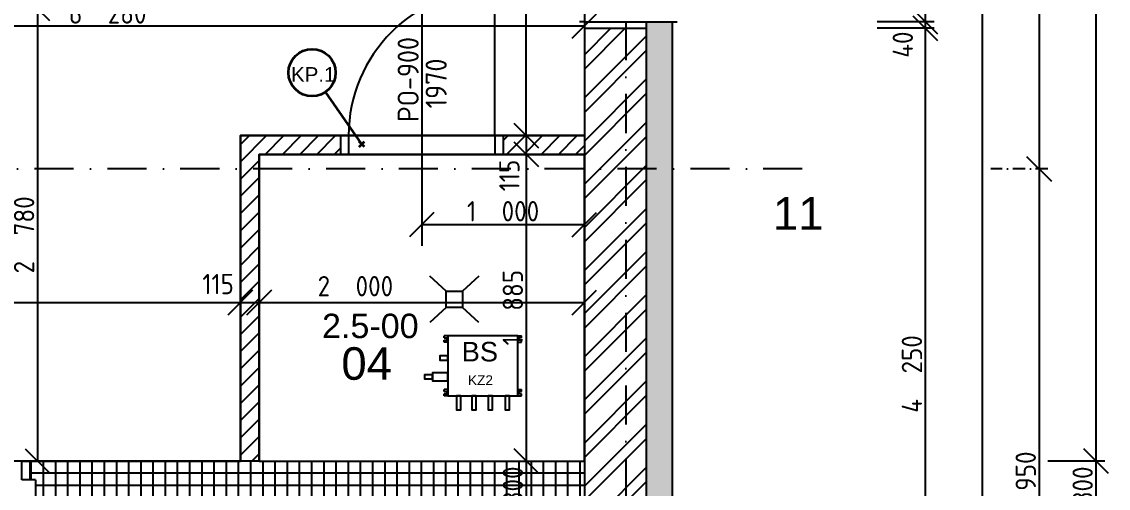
# Model space of a CAD drawing. Extents: x 4511820 to 5180432, y -1526536 to -944957.
# Drawn here: x 5152442 to 5159124, y -1206062 to -1203194 of the extents above; entities that cross this region are included whole.
import ezdxf

# ---------------------------------------------------------------- set-up
doc = ezdxf.new("R2010")
doc.units = 0
doc.header["$MEASUREMENT"] = 0
doc.linetypes.add('BODKOCIARKOVANA_3', pattern=[5.6, 3, -1.3, 0, -1.3])
doc.layers.get('0').update_dxf_attribs({"linetype": 'CONTINUOUS'})
doc.layers.get('Defpoints').update_dxf_attribs({"color": 61, "linetype": 'CONTINUOUS'})
for name, color, linetype in [('DVERE', 45, 'CONTINUOUS'), ('KÓTY', 4, 'CONTINUOUS'), ('MÚRY', 1, 'CONTINUOUS'), ('osi', 253, 'CONTINUOUS'), ('Plochy', 41, 'CONTINUOUS'), ('POPIS', 7, 'CONTINUOUS'), ('TENKÁ', 7, 'CONTINUOUS'), ('tzb', 153, 'CONTINUOUS'), ('ZZ-chladenie', 133, 'CONTINUOUS'), ('ŠRAFY', 82, 'CONTINUOUS')]:
    doc.layers.add(name, color=color, linetype=linetype)
doc.layers.add('preklady', color=74, linetype='CONTINUOUS', lineweight=35)
doc.styles.add('ARIAL', font='arial.ttf')
doc.styles.add('styl1', font='arial.ttf')
doc.styles.add('STYLE1', font='isocp.shx')
doc.dimstyles.new('STANDARD-50', dxfattribs={"dimtxt": 125, "dimasz": 150, "dimexe": 10, "dimexo": 200, "dimgap": 20, "dimtad": 1, "dimdsep": 46, "dimlunit": 6, "dimtxsty": 'STYLE1', "dimblk1": 'OBLIQUE', "dimblk2": 'OBLIQUE', "dimsah": 1, "dimcen": 2.5, "dimse1": 1, "dimse2": 1, "dimadec": 0, "dimazin": 0, "dimtfac": 1, "dimtmove": 1, "dimatfit": 3, "dimldrblk": 'OBLIQUE', "dimfxl": 1, "dimtolj": 1, "dimtzin": 0, "dimarcsym": 0})
pattern_1 = [(45, (515270.5, 214751.965), (-53.0330086, 53.0330086), [])]

# ---------------------------------------------------------------- blocks, each defined once
blk = doc.blocks.new('_OBLIQUE')
at = {"color": 0, "linetype": 'ByBlock'}
blk.add_line((-0.5, -0.5), (0.5, 0.5), dxfattribs=at)
blk = doc.blocks.new('*D13664')
at = {"layer": 'Defpoints', "color": 0}
for p in [(5156282.5, -1199234.2), (5156282.5, -1225624.2), (5158349, -1225624.2)]:
    blk.add_point(p, dxfattribs=at)
at = {"layer": 'KÓTY', "color": 0, "lineweight": -2}
blk.add_line((5158349, -1199234.2), (5158349, -1225624.2), dxfattribs=at)
at = {"layer": 'KÓTY', "color": 0, "linetype": 'ByBlock', "lineweight": -2, "xscale": 150, "yscale": 150, "zscale": 150}
for p, rotation in [((5158349, -1199234.2), 90), ((5158349, -1225624.2), 270)]:
    blk.add_blockref('_OBLIQUE', p, dxfattribs=dict(at, rotation=rotation))
at = {"layer": 'KÓTY', "color": 0, "insert": (5158266.5, -1212429.2), "char_height": 125, "attachment_point": 5, "rotation": 90, "style": 'STYLE1'}
blk.add_mtext('\\A1;26ﾠ390', dxfattribs=at)
blk = doc.blocks.new('*D13666')
at = {"layer": 'Defpoints', "color": 0}
for p in [(5156157.5, -1199359.2), (5156157.5, -1204099.2), (5158699, -1204099.2)]:
    blk.add_point(p, dxfattribs=at)
at = {"layer": 'KÓTY', "color": 0, "lineweight": -2}
blk.add_line((5158699, -1199359.2), (5158699, -1204099.2), dxfattribs=at)
at = {"layer": 'KÓTY', "color": 0, "linetype": 'ByBlock', "lineweight": -2, "xscale": 150, "yscale": 150, "zscale": 150}
for p, rotation in [((5158699, -1199359.2), 90), ((5158699, -1204099.2), 270)]:
    blk.add_blockref('_OBLIQUE', p, dxfattribs=dict(at, rotation=rotation))
at = {"layer": 'KÓTY', "color": 0, "insert": (5158616.5, -1201729.2), "char_height": 125, "attachment_point": 5, "rotation": 90, "style": 'STYLE1'}
blk.add_mtext('\\A1;4ﾠ740', dxfattribs=at)
blk = doc.blocks.new('*D13667')
at = {"layer": 'Defpoints', "color": 0}
for p in [(5156157.5, -1204099.2), (5156157.5, -1208049.2), (5158699, -1208049.2)]:
    blk.add_point(p, dxfattribs=at)
at = {"layer": 'KÓTY', "color": 0, "lineweight": -2}
blk.add_line((5158699, -1204099.2), (5158699, -1208049.2), dxfattribs=at)
at = {"layer": 'KÓTY', "color": 0, "linetype": 'ByBlock', "lineweight": -2, "xscale": 150, "yscale": 150, "zscale": 150}
for p, rotation in [((5158699, -1204099.2), 90), ((5158699, -1208049.2), 270)]:
    blk.add_blockref('_OBLIQUE', p, dxfattribs=dict(at, rotation=rotation))
at = {"layer": 'KÓTY', "color": 0, "insert": (5158616.5, -1206074.2), "char_height": 125, "attachment_point": 5, "rotation": 90, "style": 'STYLE1'}
blk.add_mtext('\\A1;3ﾠ950', dxfattribs=at)
blk = doc.blocks.new('*D13674')
at = {"layer": 'Defpoints', "color": 0}
for p in [(5156282.5, -1201774.2), (5156282.5, -1203194.2), (5157999, -1203194.2)]:
    blk.add_point(p, dxfattribs=at)
at = {"layer": 'KÓTY', "color": 0, "lineweight": -2}
blk.add_line((5157999, -1201774.2), (5157999, -1203194.2), dxfattribs=at)
at = {"layer": 'KÓTY', "color": 0, "linetype": 'ByBlock', "lineweight": -2, "xscale": 150, "yscale": 150, "zscale": 150}
for p, rotation in [((5157999, -1201774.2), 90), ((5157999, -1203194.2), 270)]:
    blk.add_blockref('_OBLIQUE', p, dxfattribs=dict(at, rotation=rotation))
at = {"layer": 'KÓTY', "color": 0, "insert": (5157916.5, -1202484.2), "char_height": 125, "attachment_point": 5, "rotation": 90, "style": 'STYLE1'}
blk.add_mtext('\\A1;1ﾠ420', dxfattribs=at)
blk = doc.blocks.new('*D13675')
at = {"layer": 'Defpoints', "color": 0}
for p in [(5156282.5, -1203194.2), (5156282.5, -1203234.2), (5157999, -1203234.2)]:
    blk.add_point(p, dxfattribs=at)
at = {"layer": 'KÓTY', "color": 0, "lineweight": -2}
blk.add_line((5157999, -1203194.2), (5157999, -1203234.2), dxfattribs=at)
at = {"layer": 'KÓTY', "color": 0, "linetype": 'ByBlock', "lineweight": -2, "xscale": 150, "yscale": 150, "zscale": 150}
for p, rotation in [((5157999, -1203194.2), 90), ((5157999, -1203234.2), 270)]:
    blk.add_blockref('_OBLIQUE', p, dxfattribs=dict(at, rotation=rotation))
at = {"layer": 'KÓTY', "color": 0, "insert": (5157860.5, -1203335), "char_height": 125, "attachment_point": 5, "rotation": 90, "style": 'STYLE1'}
blk.add_mtext('\\A1;40', dxfattribs=at)
blk = doc.blocks.new('*D13676')
at = {"layer": 'Defpoints', "color": 0}
for p in [(5156282.5, -1203234.2), (5156282.5, -1207484.2), (5157999, -1207484.2)]:
    blk.add_point(p, dxfattribs=at)
at = {"layer": 'KÓTY', "color": 0, "lineweight": -2}
blk.add_line((5157999, -1203234.2), (5157999, -1207484.2), dxfattribs=at)
at = {"layer": 'KÓTY', "color": 0, "linetype": 'ByBlock', "lineweight": -2, "xscale": 150, "yscale": 150, "zscale": 150}
for p, rotation in [((5157999, -1203234.2), 90), ((5157999, -1207484.2), 270)]:
    blk.add_blockref('_OBLIQUE', p, dxfattribs=dict(at, rotation=rotation))
at = {"layer": 'KÓTY', "color": 0, "insert": (5157916.5, -1205359.2), "char_height": 125, "attachment_point": 5, "rotation": 90, "style": 'STYLE1'}
blk.add_mtext('\\A1;4ﾠ250', dxfattribs=at)
blk = doc.blocks.new('*D13712')
at = {"layer": 'Defpoints', "color": 0}
for p in [(5155902.5, -1205894.2), (5159049, -1205894.2), (5155902.5, -1206194.2)]:
    blk.add_point(p, dxfattribs=at)
at = {"layer": 'KÓTY', "color": 0, "lineweight": -2}
blk.add_line((5159049, -1206194.2), (5159049, -1205894.2), dxfattribs=at)
at = {"layer": 'KÓTY', "color": 0, "linetype": 'ByBlock', "lineweight": -2, "xscale": 150, "yscale": 150, "zscale": 150}
for p, rotation in [((5159049, -1205894.2), 90), ((5159049, -1206194.2), 270)]:
    blk.add_blockref('_OBLIQUE', p, dxfattribs=dict(at, rotation=rotation))
at = {"layer": 'KÓTY', "color": 0, "insert": (5158966.5, -1206044.2), "char_height": 125, "attachment_point": 5, "rotation": 90, "style": 'STYLE1'}
blk.add_mtext('\\A1;300', dxfattribs=at)
blk = doc.blocks.new('*D13713')
at = {"layer": 'Defpoints', "color": 0}
for p in [(5155902.5, -1199614.2), (5159049, -1199614.2), (5155902.5, -1205894.2)]:
    blk.add_point(p, dxfattribs=at)
at = {"layer": 'KÓTY', "color": 0, "lineweight": -2}
blk.add_line((5159049, -1205894.2), (5159049, -1199614.2), dxfattribs=at)
at = {"layer": 'KÓTY', "color": 0, "linetype": 'ByBlock', "lineweight": -2, "xscale": 150, "yscale": 150, "zscale": 150}
for p, rotation in [((5159049, -1199614.2), 90), ((5159049, -1205894.2), 270)]:
    blk.add_blockref('_OBLIQUE', p, dxfattribs=dict(at, rotation=rotation))
at = {"layer": 'KÓTY', "color": 0, "insert": (5158966.5, -1202754.2), "char_height": 125, "attachment_point": 5, "rotation": 90, "style": 'STYLE1'}
blk.add_mtext('\\A1;6ﾠ280', dxfattribs=at)
blk = doc.blocks.new('*D27155')
at = {"layer": 'Defpoints', "color": 0}
for p in [(5156282.5, -1201774.2), (5156282.5, -1203194.2), (5157999, -1203194.2)]:
    blk.add_point(p, dxfattribs=at)
at = {"layer": 'KÓTY', "color": 0, "lineweight": -2}
blk.add_line((5157999, -1201774.2), (5157999, -1203194.2), dxfattribs=at)
at = {"layer": 'KÓTY', "color": 0, "linetype": 'ByBlock', "lineweight": -2, "xscale": 150, "yscale": 150, "zscale": 150}
for p, rotation in [((5157999, -1201774.2), 90), ((5157999, -1203194.2), 270)]:
    blk.add_blockref('_OBLIQUE', p, dxfattribs=dict(at, rotation=rotation))
at = {"layer": 'KÓTY', "color": 0, "insert": (5157916.5, -1202484.2), "char_height": 125, "attachment_point": 5, "rotation": 90, "style": 'STYLE1'}
blk.add_mtext('\\A1;1ﾠ420', dxfattribs=at)
blk = doc.blocks.new('*D27156')
at = {"layer": 'Defpoints', "color": 0}
for p in [(5156282.5, -1203194.2), (5156282.5, -1203234.2), (5157999, -1203234.2)]:
    blk.add_point(p, dxfattribs=at)
at = {"layer": 'KÓTY', "color": 0, "lineweight": -2}
blk.add_line((5157999, -1203194.2), (5157999, -1203234.2), dxfattribs=at)
at = {"layer": 'KÓTY', "color": 0, "linetype": 'ByBlock', "lineweight": -2, "xscale": 150, "yscale": 150, "zscale": 150}
for p, rotation in [((5157999, -1203194.2), 90), ((5157999, -1203234.2), 270)]:
    blk.add_blockref('_OBLIQUE', p, dxfattribs=dict(at, rotation=rotation))
at = {"layer": 'KÓTY', "color": 0, "insert": (5157860.5, -1203335), "char_height": 125, "attachment_point": 5, "rotation": 90, "style": 'STYLE1'}
blk.add_mtext('\\A1;40', dxfattribs=at)
blk = doc.blocks.new('*D27157')
at = {"layer": 'Defpoints', "color": 0}
for p in [(5156282.5, -1203234.2), (5156282.5, -1207484.2), (5157999, -1207484.2)]:
    blk.add_point(p, dxfattribs=at)
at = {"layer": 'KÓTY', "color": 0, "lineweight": -2}
blk.add_line((5157999, -1203234.2), (5157999, -1207484.2), dxfattribs=at)
at = {"layer": 'KÓTY', "color": 0, "linetype": 'ByBlock', "lineweight": -2, "xscale": 150, "yscale": 150, "zscale": 150}
for p, rotation in [((5157999, -1203234.2), 90), ((5157999, -1207484.2), 270)]:
    blk.add_blockref('_OBLIQUE', p, dxfattribs=dict(at, rotation=rotation))
at = {"layer": 'KÓTY', "color": 0, "insert": (5157916.5, -1205359.2), "char_height": 125, "attachment_point": 5, "rotation": 90, "style": 'STYLE1'}
blk.add_mtext('\\A1;4ﾠ250', dxfattribs=at)
blk = doc.blocks.new('*D28470')
at = {"layer": 'Defpoints', "color": 0}
for p in [(5149622.5, -1204324.2), (5153787.5, -1204894.2), (5153787.5, -1204920)]:
    blk.add_point(p, dxfattribs=at)
at = {"layer": 'KÓTY', "color": 0, "lineweight": -2}
blk.add_line((5149622.5, -1204920), (5153787.5, -1204920), dxfattribs=at)
at = {"layer": 'KÓTY', "color": 0, "linetype": 'ByBlock', "lineweight": -2, "xscale": 150, "yscale": 150, "zscale": 150, "rotation": 180}
blk.add_blockref('_OBLIQUE', (5149622.5, -1204920), dxfattribs=at)
at = {"layer": 'KÓTY', "color": 0, "linetype": 'ByBlock', "lineweight": -2, "xscale": 150, "yscale": 150, "zscale": 150}
blk.add_blockref('_OBLIQUE', (5153787.5, -1204920), dxfattribs=at)
at = {"layer": 'KÓTY', "color": 0, "insert": (5151705, -1204837.5), "char_height": 125, "attachment_point": 5, "style": 'STYLE1'}
blk.add_mtext('\\A1;4ﾠ165', dxfattribs=at)
blk = doc.blocks.new('*D28471')
at = {"layer": 'Defpoints', "color": 0}
for p in [(5153787.5, -1204894.2), (5153902.5, -1204920), (5153902.5, -1204951.7)]:
    blk.add_point(p, dxfattribs=at)
at = {"layer": 'KÓTY', "color": 0, "lineweight": -2}
blk.add_line((5153787.5, -1204920), (5153902.5, -1204920), dxfattribs=at)
at = {"layer": 'KÓTY', "color": 0, "linetype": 'ByBlock', "lineweight": -2, "xscale": 150, "yscale": 150, "zscale": 150, "rotation": 180}
blk.add_blockref('_OBLIQUE', (5153787.5, -1204920), dxfattribs=at)
at = {"layer": 'KÓTY', "color": 0, "linetype": 'ByBlock', "lineweight": -2, "xscale": 150, "yscale": 150, "zscale": 150}
blk.add_blockref('_OBLIQUE', (5153902.5, -1204920), dxfattribs=at)
at = {"layer": 'KÓTY', "color": 0, "insert": (5153650, -1204806.5), "char_height": 125, "attachment_point": 5, "style": 'STYLE1'}
blk.add_mtext('\\A1;115', dxfattribs=at)
blk = doc.blocks.new('*D28472')
at = {"layer": 'Defpoints', "color": 0}
for p in [(5155902.5, -1204920), (5153902.5, -1204951.7), (5155902.5, -1204951.7)]:
    blk.add_point(p, dxfattribs=at)
at = {"layer": 'KÓTY', "color": 0, "lineweight": -2}
blk.add_line((5153902.5, -1204920), (5155902.5, -1204920), dxfattribs=at)
at = {"layer": 'KÓTY', "color": 0, "linetype": 'ByBlock', "lineweight": -2, "xscale": 150, "yscale": 150, "zscale": 150, "rotation": 180}
blk.add_blockref('_OBLIQUE', (5153902.5, -1204920), dxfattribs=at)
at = {"layer": 'KÓTY', "color": 0, "linetype": 'ByBlock', "lineweight": -2, "xscale": 150, "yscale": 150, "zscale": 150}
blk.add_blockref('_OBLIQUE', (5155902.5, -1204920), dxfattribs=at)
at = {"layer": 'KÓTY', "color": 0, "insert": (5154494.3, -1204819.6), "char_height": 125, "attachment_point": 5, "style": 'STYLE1'}
blk.add_mtext('\\A1;2ﾠ000', dxfattribs=at)
blk = doc.blocks.new('*D28479')
at = {"layer": 'Defpoints', "color": 0}
for p in [(5155902.5, -1203220), (5149622.5, -1204324.2), (5155902.5, -1204324.2)]:
    blk.add_point(p, dxfattribs=at)
at = {"layer": 'KÓTY', "color": 0, "lineweight": -2}
blk.add_line((5149622.5, -1203220), (5155902.5, -1203220), dxfattribs=at)
at = {"layer": 'KÓTY', "color": 0, "linetype": 'ByBlock', "lineweight": -2, "xscale": 150, "yscale": 150, "zscale": 150, "rotation": 180}
blk.add_blockref('_OBLIQUE', (5149622.5, -1203220), dxfattribs=at)
at = {"layer": 'KÓTY', "color": 0, "linetype": 'ByBlock', "lineweight": -2, "xscale": 150, "yscale": 150, "zscale": 150}
blk.add_blockref('_OBLIQUE', (5155902.5, -1203220), dxfattribs=at)
at = {"layer": 'KÓTY', "color": 0, "insert": (5152971.5, -1203143.5), "char_height": 125, "attachment_point": 5, "style": 'STYLE1'}
blk.add_mtext('\\A1;6ﾠ280', dxfattribs=at)
blk = doc.blocks.new('*D28480')
at = {"layer": 'Defpoints', "color": 0}
for p in [(5155902.5, -1204009.2), (5155545, -1205894.2), (5155902.5, -1205894.2)]:
    blk.add_point(p, dxfattribs=at)
at = {"layer": 'KÓTY', "color": 0, "lineweight": -2}
blk.add_line((5155545, -1204009.2), (5155545, -1205894.2), dxfattribs=at)
at = {"layer": 'KÓTY', "color": 0, "linetype": 'ByBlock', "lineweight": -2, "xscale": 150, "yscale": 150, "zscale": 150}
for p, rotation in [((5155545, -1204009.2), 90), ((5155545, -1205894.2), 270)]:
    blk.add_blockref('_OBLIQUE', p, dxfattribs=dict(at, rotation=rotation))
at = {"layer": 'KÓTY', "color": 0, "insert": (5155462.5, -1204951.7), "char_height": 125, "attachment_point": 5, "rotation": 90, "style": 'STYLE1'}
blk.add_mtext('\\A1;1ﾠ885', dxfattribs=at)
blk = doc.blocks.new('*D28481')
at = {"layer": 'Defpoints', "color": 0}
for p in [(5155902.5, -1203894.2), (5155545, -1204009.2), (5155902.5, -1204009.2)]:
    blk.add_point(p, dxfattribs=at)
at = {"layer": 'KÓTY', "color": 0, "lineweight": -2}
blk.add_line((5155545, -1203894.2), (5155545, -1204009.2), dxfattribs=at)
at = {"layer": 'KÓTY', "color": 0, "linetype": 'ByBlock', "lineweight": -2, "xscale": 150, "yscale": 150, "zscale": 150}
for p, rotation in [((5155545, -1203894.2), 90), ((5155545, -1204009.2), 270)]:
    blk.add_blockref('_OBLIQUE', p, dxfattribs=dict(at, rotation=rotation))
at = {"layer": 'KÓTY', "color": 0, "insert": (5155441, -1204139.5), "char_height": 125, "attachment_point": 5, "rotation": 90, "style": 'STYLE1'}
blk.add_mtext('\\A1;115', dxfattribs=at)
blk = doc.blocks.new('*D28482')
at = {"layer": 'Defpoints', "color": 0}
for p in [(5155545, -1199614.2), (5155902.5, -1199614.2), (5155902.5, -1203894.2)]:
    blk.add_point(p, dxfattribs=at)
at = {"layer": 'KÓTY', "color": 0, "lineweight": -2}
blk.add_line((5155545, -1203894.2), (5155545, -1199614.2), dxfattribs=at)
at = {"layer": 'KÓTY', "color": 0, "linetype": 'ByBlock', "lineweight": -2, "xscale": 150, "yscale": 150, "zscale": 150}
for p, rotation in [((5155545, -1199614.2), 90), ((5155545, -1203894.2), 270)]:
    blk.add_blockref('_OBLIQUE', p, dxfattribs=dict(at, rotation=rotation))
at = {"layer": 'KÓTY', "color": 0, "insert": (5155462.5, -1201754.2), "char_height": 125, "attachment_point": 5, "rotation": 90, "style": 'STYLE1'}
blk.add_mtext('\\A1;4ﾠ280', dxfattribs=at)
blk = doc.blocks.new('*D28491')
at = {"layer": 'Defpoints', "color": 0}
for p in [(5155902.5, -1205894.2), (5155545, -1206194.2), (5155902.5, -1206194.2)]:
    blk.add_point(p, dxfattribs=at)
at = {"layer": 'KÓTY', "color": 0, "lineweight": -2}
blk.add_line((5155545, -1205894.2), (5155545, -1206194.2), dxfattribs=at)
at = {"layer": 'KÓTY', "color": 0, "linetype": 'ByBlock', "lineweight": -2, "xscale": 150, "yscale": 150, "zscale": 150}
for p, rotation in [((5155545, -1205894.2), 90), ((5155545, -1206194.2), 270)]:
    blk.add_blockref('_OBLIQUE', p, dxfattribs=dict(at, rotation=rotation))
at = {"layer": 'KÓTY', "color": 0, "insert": (5155462.5, -1206044.2), "char_height": 125, "attachment_point": 5, "rotation": 90, "style": 'STYLE1'}
blk.add_mtext('\\A1;300', dxfattribs=at)
blk = doc.blocks.new('*D28685')
at = {"layer": 'Defpoints', "color": 0}
for p in [(5152122.5, -1203114.2), (5152122.5, -1205894.2), (5152539.5, -1205894.2)]:
    blk.add_point(p, dxfattribs=at)
at = {"layer": 'KÓTY', "color": 0, "lineweight": -2}
blk.add_line((5152539.5, -1203114.2), (5152539.5, -1205894.2), dxfattribs=at)
at = {"layer": 'KÓTY', "color": 0, "linetype": 'ByBlock', "lineweight": -2, "xscale": 150, "yscale": 150, "zscale": 150}
for p, rotation in [((5152539.5, -1203114.2), 90), ((5152539.5, -1205894.2), 270)]:
    blk.add_blockref('_OBLIQUE', p, dxfattribs=dict(at, rotation=rotation))
at = {"layer": 'KÓTY', "color": 0, "insert": (5152457, -1204504.2), "char_height": 125, "attachment_point": 5, "rotation": 90, "style": 'STYLE1'}
blk.add_mtext('\\A1;2ﾠ780', dxfattribs=at)
blk = doc.blocks.new('*D47188')
at = {"layer": 'Defpoints', "color": 0}
for p in [(5154902.5, -1204009.2), (5155902.5, -1204009.2), (5155902.5, -1204441.5)]:
    blk.add_point(p, dxfattribs=at)
at = {"layer": 'KÓTY', "color": 0, "lineweight": -2}
blk.add_line((5154902.5, -1204441.5), (5155902.5, -1204441.5), dxfattribs=at)
at = {"layer": 'KÓTY', "color": 0, "linetype": 'ByBlock', "lineweight": -2, "xscale": 150, "yscale": 150, "zscale": 150, "rotation": 180}
blk.add_blockref('_OBLIQUE', (5154902.5, -1204441.5), dxfattribs=at)
at = {"layer": 'KÓTY', "color": 0, "linetype": 'ByBlock', "lineweight": -2, "xscale": 150, "yscale": 150, "zscale": 150}
blk.add_blockref('_OBLIQUE', (5155902.5, -1204441.5), dxfattribs=at)
at = {"layer": 'KÓTY', "color": 0, "insert": (5155402.5, -1204359), "char_height": 125, "attachment_point": 5, "style": 'STYLE1'}
blk.add_mtext('\\A1;1ﾠ000', dxfattribs=at)

msp = doc.modelspace()

# ---------------------------------------------------------------- hatches: boundary and pattern name
at = {"layer": 'ŠRAFY'}
h = msp.add_hatch(dxfattribs=at)
h.set_pattern_fill('HEX', color=256, scale=200)
h.set_pattern_definition([(0, (0, -89070.035), (0, 43.3012702), [25, -50]), (120, (0, -89070.035), (-37.5, -21.6506351), [25, -50]), (60, (25, -89070.035), (-37.5, 21.6506351), [25, -50])])
h.paths.add_polyline_path([(5156442.5, -1207484.226), (5156442.5, -1203194.226), (5156282.5, -1203194.226), (5156282.5, -1203234.226), (5156282.5, -1207484.226)])
h = msp.add_hatch(dxfattribs=at)
h.set_pattern_fill('ANSI32', color=256, scale=500)
h.set_pattern_definition([(45, (584112, 2493.08), (-132.5825215, 132.5825215), []), (45, (584200.39, 2493.08), (-132.5825215, 132.5825215), [])])
h.paths.add_polyline_path([(5156282.5, -1207484.226), (5156282.5, -1203234.226), (5155902.5, -1203234.226), (5155902.5, -1203894.226), (5155902.5, -1204009.226), (5155902.5, -1205894.226), (5155902.5, -1206194.226), (5155902.5, -1207484.226)])
at = {"layer": 'ŠRAFY', "ltscale": 0.25}
h = msp.add_hatch(dxfattribs=at)
h.set_pattern_fill('ANSI31', color=256, scale=600, style=0)
h.set_pattern_definition(pattern_1)
h.paths.add_polyline_path([(5153787.5, -1203894.226), (5153787.5, -1205894.226), (5153902.5, -1205894.226), (5153902.5, -1204009.226), (5154402.5, -1204009.226), (5154402.5, -1203894.226)])
h = msp.add_hatch(dxfattribs=at)
h.set_pattern_fill('ANSI31', color=256, scale=600, style=0)
h.set_pattern_definition(pattern_1)
h.paths.add_polyline_path([(5155402.5, -1203894.226), (5155402.5, -1204009.226), (5155902.5, -1204009.226), (5155902.5, -1203894.226)])
h = msp.add_hatch(dxfattribs=at)
h.set_pattern_fill('ANSI37', color=256, scale=600, angle=45)
h.set_pattern_definition([(90, (-3307273.674, 579782.7), (-75, 1e-14), []), (180, (-3307273.674, 579782.7), (-1e-14, -75), [])])
h.paths.add_polyline_path([(5152527.5, -1206194.226), (5152592.5, -1206194.226), (5152622.5, -1206194.226), (5153192.5, -1206194.226), (5153307.5, -1206194.226), (5155902.5, -1206194.226), (5155902.5, -1205894.226), (5153902.5, -1205894.226), (5153787.5, -1205894.226), (5152492.5, -1205894.226), (5152492.5, -1206009.226), (5152527.5, -1206009.226)])

# ---------------------------------------------------------------- linework, layer by layer
at = {"layer": 'DVERE', "ltscale": 0.25}
msp.add_line((5154902.5, -1202958.035), (5154902.5, -1204572.535), dxfattribs=at)
at = {"layer": 'DVERE'}
for p, q in [((5155352.5, -1203894.226), (5155352.5, -1202994.226)), ((5154452.5, -1203894.226), (5155352.5, -1203894.226)), ((5154452.5, -1204009.226), (5155352.5, -1204009.226))]:
    msp.add_line(p, q, dxfattribs=at)
msp.add_arc((5155352.5, -1203894.226), 900, 90, 180, dxfattribs=at)
at = {"layer": 'KÓTY', "ltscale": 0.25}
for p, q in [((5158052.403, -1203194.226), (5157702.403, -1203194.226)), ((5158052.403, -1203234.226), (5157702.403, -1203234.226))]:
    msp.add_line(p, q, dxfattribs=at)
at = {"layer": 'KÓTY', "linetype": 'BODKOCIARKOVANA_3', "ltscale": 25}
msp.add_line((5158752.403, -1204099.226), (5158402.403, -1204099.226), dxfattribs=at)
at = {"layer": 'KÓTY', "ltscale": 25}
msp.add_line((5159102.403, -1205894.226), (5158752.403, -1205894.226), dxfattribs=at)
at = {"layer": 'MÚRY'}
for p, q in [((5155902.5, -1203194.226), (5155902.5, -1205894.226)), ((5155902.5, -1203194.226), (5156442.5, -1203194.226)), ((5156442.5, -1203194.226), (5156442.5, -1207484.226)), ((5153787.5, -1203894.226), (5154452.5, -1203894.226)), ((5153787.5, -1205894.226), (5153787.5, -1203894.226)), ((5154452.5, -1203894.226), (5154452.5, -1204009.226)), ((5155352.5, -1203894.226), (5155902.5, -1203894.226)), ((5155352.5, -1203894.226), (5155352.5, -1204009.226)), ((5153902.5, -1204009.226), (5154452.5, -1204009.226)), ((5153902.5, -1205894.226), (5153902.5, -1204009.226)), ((5155352.5, -1204009.226), (5155902.5, -1204009.226)), ((5155902.5, -1204094.226), (5155902.5, -1205894.226)), ((5152442.5, -1205894.226), (5153787.5, -1205894.226)), ((5152442.5, -1206009.226), (5152442.5, -1205894.226)), ((5153902.5, -1205894.226), (5155902.5, -1205894.226)), ((5152527.5, -1206009.226), (5152442.5, -1206009.226)), ((5152527.5, -1206009.226), (5152527.5, -1206194.226))]:
    msp.add_line(p, q, dxfattribs=at)
at = {"layer": 'osi', "linetype": 'BODKOCIARKOVANA_3', "ltscale": 80}
for p, q in [((5156157.5, -1198261.132), (5156157.5, -1230189.035)), ((5157242.5, -1204099.226), (5093572.5, -1204099.226))]:
    msp.add_line(p, q, dxfattribs=at)
at = {"layer": 'Plochy'}
for points in [[(5147672.5, -1204324.226), (5149622.5, -1204324.226), (5149622.5, -1202674.226), (5150822.5, -1202674.226), (5150822.5, -1202954.226), (5151922.5, -1202954.226), (5151922.5, -1203114.226), (5152122.5, -1203114.226), (5152122.5, -1201564.226), (5153922.5, -1201564.226), (5153922.5, -1199614.226), (5155902.5, -1199614.226), (5155902.5, -1203894.226), (5153787.5, -1203894.226), (5153787.5, -1205894.226), (5150622.5, -1205894.226), (5150622.5, -1205779.226), (5149272.5, -1205779.226), (5149272.5, -1210184.226), (5147672.5, -1210184.226)], [(5155902.5, -1204009.226), (5153902.5, -1204009.226), (5153902.5, -1205894.226), (5155902.5, -1205894.226)]]:
    msp.add_lwpolyline(points, close=True, dxfattribs=at)
at = {"layer": 'preklady'}
for p, q in [((5154534.501, -1203946.535), (5154310.943, -1203625.969)), ((5154517.883, -1203963.152), (5154551.117, -1203929.918)), ((5154551.118, -1203963.152), (5154517.884, -1203929.918))]:
    msp.add_line(p, q, dxfattribs=at)
at = {"layer": 'preklady', "ltscale": 0.25}
msp.add_circle((5154228, -1203507.035), 145, dxfattribs=at)
at = {"layer": 'TENKÁ', "ltscale": 0.25}
for p, q in [((5155902.5, -1203194.226), (5155872.5, -1203194.226)), ((5156442.5, -1203194.226), (5156472.5, -1203194.226))]:
    msp.add_line(p, q, dxfattribs=at)
at = {"layer": 'TENKÁ'}
for p, q in [((5156282.5, -1203194.226), (5156282.5, -1207484.226)), ((5155902.5, -1203234.226), (5156282.5, -1203234.226)), ((5154402.5, -1203894.226), (5154402.5, -1204009.226)), ((5155402.5, -1203894.226), (5155402.5, -1204009.226)), ((5155902.5, -1203894.226), (5155902.5, -1204009.226)), ((5152492.5, -1205894.226), (5152492.5, -1206009.226)), ((5153902.5, -1205894.226), (5153787.5, -1205894.226)), ((5155902.5, -1205894.226), (5155902.5, -1206194.226))]:
    msp.add_line(p, q, dxfattribs=at)
at = {"layer": 'tzb'}
for p, q in [((5155052.5, -1204850.226), (5154952.5, -1204757.678)), ((5155252.5, -1204757.678), (5155152.5, -1204850.226)), ((5155052.5, -1204950.226), (5154952.5, -1205042.774)), ((5155252.5, -1205042.774), (5155152.5, -1204950.226))]:
    msp.add_line(p, q, dxfattribs=at)
msp.add_lwpolyline([(5155152.5, -1204950.226), (5155052.5, -1204950.226), (5155052.5, -1204850.226), (5155152.5, -1204850.226)], close=True, dxfattribs=at)
at = {"layer": 'ZZ-chladenie'}
for p, q in [((5155063.243, -1205124.226), (5155040.339, -1205124.226)), ((5155040.339, -1205136.608), (5155040.339, -1205124.226)), ((5155040.339, -1205136.608), (5155057.713, -1205136.608)), ((5155057.713, -1205136.608), (5155057.713, -1205143.787)), ((5155057.713, -1205137.608), (5155057.713, -1205144.787)), ((5155493.243, -1205124.226), (5155063.243, -1205124.226)), ((5155063.243, -1205124.226), (5155063.243, -1205494.226)), ((5155493.243, -1205494.226), (5155493.243, -1205124.226)), ((5155493.243, -1205124.226), (5155516.147, -1205124.226)), ((5155516.147, -1205136.608), (5155498.774, -1205136.608)), ((5155498.774, -1205136.608), (5155498.774, -1205143.787)), ((5155498.774, -1205137.608), (5155498.774, -1205144.787)), ((5155516.147, -1205136.608), (5155516.147, -1205124.226)), ((5155040.339, -1205163.347), (5155040.339, -1205150.965)), ((5155040.339, -1205150.965), (5155057.713, -1205150.965)), ((5155063.243, -1205163.347), (5155040.339, -1205163.347)), ((5155057.713, -1205150.965), (5155057.713, -1205143.787)), ((5155493.243, -1205163.347), (5155516.147, -1205163.347)), ((5155498.774, -1205150.965), (5155498.774, -1205143.787)), ((5155516.147, -1205150.965), (5155498.774, -1205150.965)), ((5155516.147, -1205163.347), (5155516.147, -1205150.965)), ((5155063.243, -1205455.105), (5155040.339, -1205455.105)), ((5155040.339, -1205467.487), (5155040.339, -1205455.105)), ((5155040.339, -1205467.487), (5155057.713, -1205467.487)), ((5155057.713, -1205467.487), (5155057.713, -1205474.666)), ((5155057.713, -1205468.487), (5155057.713, -1205475.666)), ((5155057.713, -1205481.844), (5155057.713, -1205474.666)), ((5155493.243, -1205455.105), (5155516.147, -1205455.105)), ((5155516.147, -1205467.487), (5155498.774, -1205467.487)), ((5155498.774, -1205467.487), (5155498.774, -1205474.666)), ((5155498.774, -1205468.487), (5155498.774, -1205475.666)), ((5155498.774, -1205481.844), (5155498.774, -1205474.666)), ((5155516.147, -1205467.487), (5155516.147, -1205455.105)), ((5155040.339, -1205494.226), (5155040.339, -1205481.844)), ((5155040.339, -1205481.844), (5155057.713, -1205481.844)), ((5155063.243, -1205494.226), (5155040.339, -1205494.226)), ((5155063.243, -1205494.226), (5155493.243, -1205494.226)), ((5155493.243, -1205494.226), (5155516.147, -1205494.226)), ((5155516.147, -1205481.844), (5155498.774, -1205481.844)), ((5155516.147, -1205494.226), (5155516.147, -1205481.844))]:
    msp.add_line(p, q, dxfattribs=at)
for points in [[(5155063.243, -1205248.002), (5155013.385, -1205248.002), (5155013.385, -1205273.628), (5155063.243, -1205273.628)], [(5154968.397, -1205364.08), (5154918.539, -1205364.08), (5154918.539, -1205389.706), (5154968.397, -1205389.706)], [(5155063.243, -1205353.076), (5154968.397, -1205353.076), (5154968.397, -1205400.71), (5155063.243, -1205400.71)], [(5155143.537, -1205494.226), (5155116.515, -1205494.226), (5155116.515, -1205579.243), (5155143.537, -1205579.243)], [(5155237.966, -1205494.226), (5155210.943, -1205494.226), (5155210.943, -1205579.243), (5155237.966, -1205579.243)], [(5155338.004, -1205494.226), (5155310.982, -1205494.226), (5155310.982, -1205579.243), (5155338.004, -1205579.243)], [(5155441.782, -1205494.226), (5155414.759, -1205494.226), (5155414.759, -1205579.243), (5155441.782, -1205579.243)]]:
    msp.add_lwpolyline(points, close=True, dxfattribs=at)

# ---------------------------------------------------------------- texts
at = {"layer": 'POPIS', "lineweight": 40, "ltscale": 0.25, "style": 'ARIAL'}
for s, height, p in [('2.5-00', 150, (5154288.987, -1205138.754)), ('04', 200, (5154408.269, -1205394.996))]:
    msp.add_text(s, height=height, dxfattribs=at).set_placement(p)
at = {"layer": 'preklady', "linetype": 'Continuous', "lineweight": 20, "style": 'ARIAL'}
msp.add_text('KP.1', height=90, dxfattribs=at).set_placement((5154098.736, -1203563.291))
at = {"layer": 'TENKÁ', "linetype": 'Continuous', "style": 'STYLE1'}
for s, p in [('PO-900', (5154883.917, -1203810.374)), ('1970', (5155056.024, -1203726.723))]:
    msp.add_text(s, height=130, rotation=90, dxfattribs=at).set_placement(p)
at = {"layer": 'TENKÁ', "ltscale": 0.25, "style": 'styl1'}
msp.add_text('11', height=200, dxfattribs=at).set_placement((5157061.554, -1204472.495))
at = {"layer": 'ZZ-chladenie', "style": 'ARIAL'}
for s, height, p in [('BS', 120, (5155147.823, -1205282.197)), ('KZ2', 60, (5155186.586, -1205427.462))]:
    msp.add_text(s, height=height, dxfattribs=at).set_placement(p)

# ---------------------------------------------------------------- dimensions: what is measured, and where the dimension line sits
at = {"layer": 'KÓTY'}
for base, p1, p2, picture, middle in [((5158349, -1225624.226), (5156282.5, -1199234.226), (5156282.5, -1225624.226), '*D13664', (5158266.457, -1212429.226)), ((5158699, -1204099.226), (5156157.5, -1199359.226), (5156157.5, -1204099.226), '*D13666', (5158616.457, -1201729.226)), ((5155545, -1199614.226), (5155902.5, -1203894.226), (5155902.5, -1199614.226), '*D28482', (5155462.457, -1201754.226)), ((5159049, -1199614.226), (5155902.5, -1205894.226), (5155902.5, -1199614.226), '*D13713', (5158966.457, -1202754.226)), ((5157999, -1203194.226), (5156282.5, -1201774.226), (5156282.5, -1203194.226), '*D13674', (5157916.457, -1202484.226)), ((5157999, -1203194.226), (5156282.5, -1201774.226), (5156282.5, -1203194.226), '*D27155', (5157916.457, -1202484.226)), ((5157999, -1207484.226), (5156282.5, -1203234.226), (5156282.5, -1207484.226), '*D13676', (5157916.457, -1205359.226)), ((5157999, -1207484.226), (5156282.5, -1203234.226), (5156282.5, -1207484.226), '*D27157', (5157916.457, -1205359.226)), ((5155545, -1205894.226), (5155902.5, -1204009.226), (5155902.5, -1205894.226), '*D28480', (5155462.457, -1204951.726)), ((5158699, -1208049.226), (5156157.5, -1204099.226), (5156157.5, -1208049.226), '*D13667', (5158616.457, -1206074.226)), ((5155545, -1206194.226), (5155902.5, -1205894.226), (5155902.5, -1206194.226), '*D28491', (5155462.5, -1206044.226)), ((5159049, -1205894.226), (5155902.5, -1206194.226), (5155902.5, -1205894.226), '*D13712', (5158966.5, -1206044.226))]:
    dim = msp.add_linear_dim(base=base, p1=p1, p2=p2, angle=90, dimstyle='STANDARD-50', dxfattribs=at)
    dim.commit()
    dim.dimension.update_dxf_attribs({"geometry": picture, "text_midpoint": middle})
for base, p1, p2, picture, middle in [((5155902.5, -1203220.035), (5149622.5, -1204324.226), (5155902.5, -1204324.226), '*D28479', (5152971.5, -1203226)), ((5153902.5, -1204920.035), (5153787.5, -1204894.226), (5153902.5, -1204951.726), '*D28471', (5153650, -1204889.035)), ((5155902.5, -1204920.035), (5153902.5, -1204951.726), (5155902.5, -1204951.726), '*D28472', (5154494.321, -1204902.114))]:
    dim = msp.add_linear_dim(base=base, p1=p1, p2=p2, dimstyle='STANDARD-50', dxfattribs=at)
    dim.commit()
    dim.dimension.update_dxf_attribs({"geometry": picture, "text_midpoint": middle, "dimtype": 160})
dim = msp.add_linear_dim(base=(5152539.5, -1205894.226), p1=(5152122.5, -1203114.226), p2=(5152122.5, -1205894.226), angle=90, dimstyle='STANDARD-50', override={"dimtxsty": 'STYLE1', "dimldrblk": 'OBLIQUE'}, dxfattribs=at)
dim.commit()
dim.dimension.update_dxf_attribs({"geometry": '*D28685', "text_midpoint": (5152456.957, -1204504.226)})
for base, p1, p2, picture, middle in [((5157999, -1203234.226), (5156282.5, -1203194.226), (5156282.5, -1203234.226), '*D13675', (5157943, -1203335.035)), ((5157999, -1203234.226), (5156282.5, -1203194.226), (5156282.5, -1203234.226), '*D27156', (5157943, -1203335.035)), ((5155545, -1204009.226), (5155902.5, -1203894.226), (5155902.5, -1204009.226), '*D28481', (5155523.5, -1204139.535))]:
    dim = msp.add_linear_dim(base=base, p1=p1, p2=p2, angle=90, dimstyle='STANDARD-50', dxfattribs=at)
    dim.commit()
    dim.dimension.update_dxf_attribs({"geometry": picture, "text_midpoint": middle, "dimtype": 160})
dim = msp.add_linear_dim(base=(5155902.5, -1204441.535), p1=(5154902.5, -1204009.226), p2=(5155902.5, -1204009.226), dimstyle='STANDARD-50', override={"dimtxsty": 'STYLE1', "dimldrblk": 'OBLIQUE'}, dxfattribs=at)
dim.commit()
dim.dimension.update_dxf_attribs({"geometry": '*D47188', "text_midpoint": (5155402.5, -1204358.992)})
dim = msp.add_linear_dim(base=(5153787.5, -1204920.035), p1=(5149622.5, -1204324.226), p2=(5153787.5, -1204894.226), dimstyle='STANDARD-50', dxfattribs=at)
dim.commit()
dim.dimension.update_dxf_attribs({"geometry": '*D28470', "text_midpoint": (5151705, -1204837.492)})

doc.saveas('drawing.dxf')
